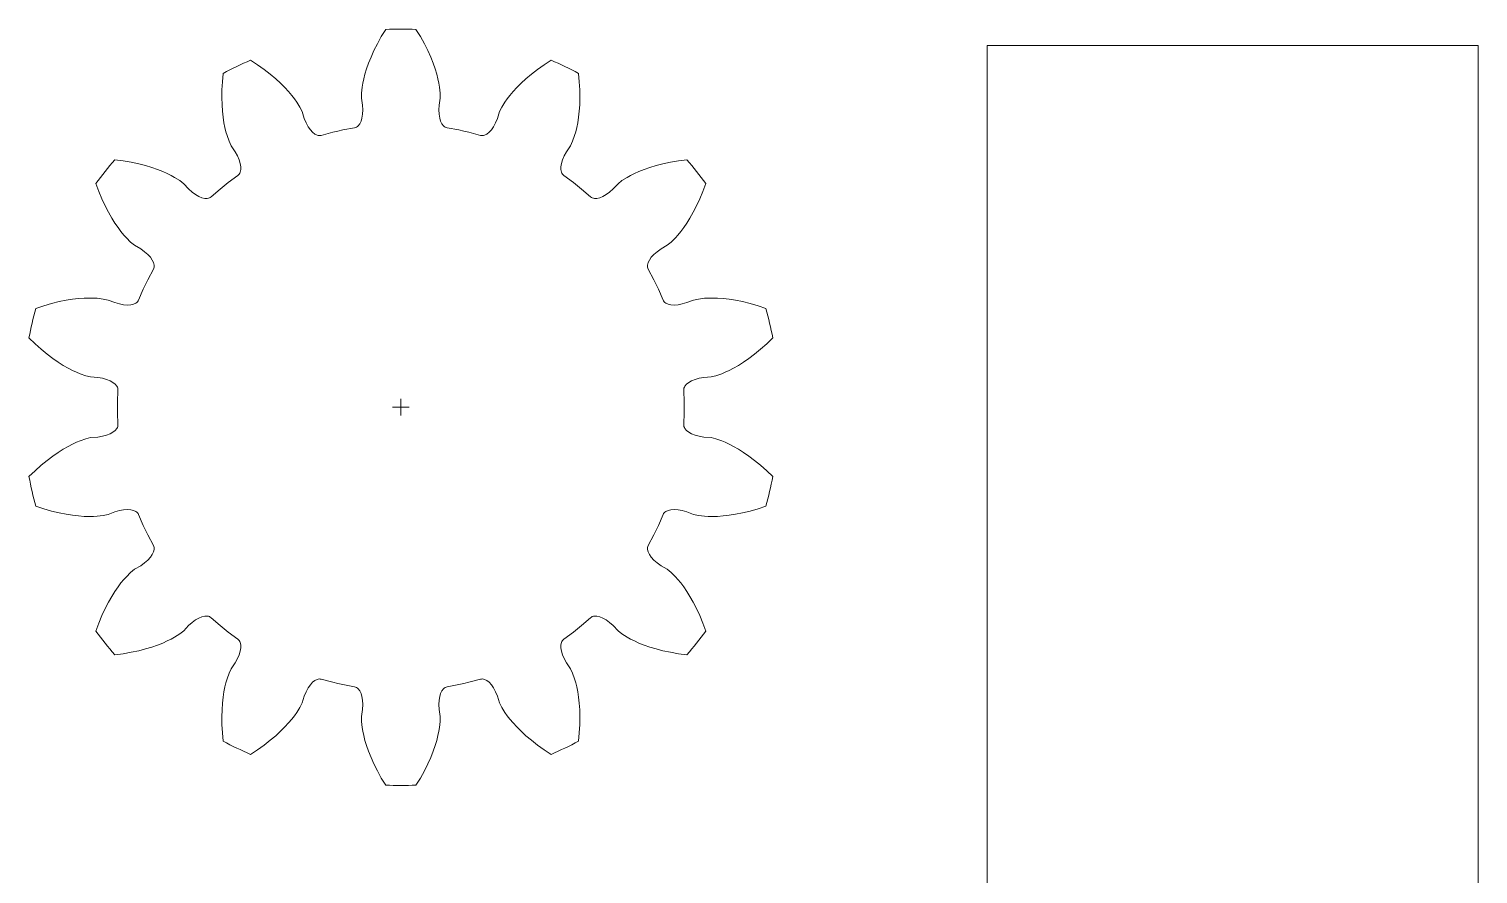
# Model space of a CAD drawing. Header units: millimetres. Extents: x 15 to 324, y -230 to -8.
# Drawn here: x 97.1 to 170.8, y -53.2 to -10.2 of the extents above; entities that cross this region are included whole.
import ezdxf

# ---------------------------------------------------------------- set-up
doc = ezdxf.new("R2010")
doc.units = ezdxf.units.MM
doc.header["$MEASUREMENT"] = 0
doc.layers.add('Layer 1', color=7, linetype='Continuous', lineweight=0)

# ---------------------------------------------------------------- blocks, each defined once
blk = doc.blocks.new('Block_1')
at = {"layer": 'Layer 1', "color": 12, "lineweight": 5, "true_color": 0xe30613}
for p, q in [((115.562, -29.454), (116.409, -29.454)), ((115.985, -29.031), (115.985, -29.877))]:
    blk.add_line(p, q, dxfattribs=at)
blk = doc.blocks.new('Block_0')
at = {"layer": 'Layer 1', "color": 12, "lineweight": 9, "true_color": 0xe30613}
blk.add_open_spline([(100.605, -40.448), (100.605, -40.448), (100.765, -40.062), (100.765, -40.062), (100.765, -40.062), (100.93, -39.707), (100.93, -39.707), (100.93, -39.707), (101.097, -39.384), (101.097, -39.384), (101.097, -39.384), (101.263, -39.093), (101.263, -39.093), (101.263, -39.093), (101.426, -38.833), (101.426, -38.833), (101.426, -38.833), (101.585, -38.602), (101.585, -38.602), (101.585, -38.602), (101.736, -38.401), (101.736, -38.401), (101.736, -38.401), (101.878, -38.228), (101.878, -38.228), (101.878, -38.228), (102.008, -38.081), (102.008, -38.081), (102.008, -38.081), (102.228, -37.863), (102.228, -37.863), (102.228, -37.863), (102.426, -37.701), (102.426, -37.701), (102.426, -37.701), (102.738, -37.52), (102.738, -37.52), (102.738, -37.52), (102.938, -37.378), (102.938, -37.378), (102.938, -37.378), (103.103, -37.234), (103.103, -37.234), (103.103, -37.234), (103.233, -37.091), (103.233, -37.091), (103.233, -37.091), (103.33, -36.953), (103.33, -36.953), (103.33, -36.953), (103.393, -36.821), (103.393, -36.821), (103.393, -36.821), (103.423, -36.698), (103.423, -36.698), (103.423, -36.698), (103.426, -36.641), (103.426, -36.641), (103.426, -36.641), (103.421, -36.587), (103.421, -36.587), (103.421, -36.587), (103.408, -36.536), (103.408, -36.536), (103.408, -36.536), (103.388, -36.489), (103.388, -36.489), (103.388, -36.489), (103.103, -35.952), (103.103, -35.952), (103.103, -35.952), (102.986, -35.714), (102.986, -35.714), (102.986, -35.714), (102.873, -35.475), (102.873, -35.475), (102.873, -35.475), (102.631, -34.916), (102.631, -34.916), (102.631, -34.916), (102.607, -34.871), (102.607, -34.871), (102.607, -34.871), (102.575, -34.83), (102.575, -34.83), (102.575, -34.83), (102.536, -34.793), (102.536, -34.793), (102.536, -34.793), (102.489, -34.759), (102.489, -34.759), (102.489, -34.759), (102.374, -34.706), (102.374, -34.706), (102.374, -34.706), (102.232, -34.673), (102.232, -34.673), (102.232, -34.673), (102.063, -34.662), (102.063, -34.662), (102.063, -34.662), (101.871, -34.675), (101.871, -34.675), (101.871, -34.675), (101.655, -34.714), (101.655, -34.714), (101.655, -34.714), (101.419, -34.782), (101.419, -34.782), (101.419, -34.782), (101.083, -34.913), (101.083, -34.913), (101.083, -34.913), (100.833, -34.967), (100.833, -34.967), (100.833, -34.967), (100.526, -35.002), (100.526, -35.002), (100.526, -35.002), (100.33, -35.013), (100.33, -35.013), (100.33, -35.013), (100.106, -35.016), (100.106, -35.016), (100.106, -35.016), (99.854, -35.009), (99.854, -35.009), (99.854, -35.009), (99.575, -34.989), (99.575, -34.989), (99.575, -34.989), (99.27, -34.955), (99.27, -34.955), (99.27, -34.955), (98.938, -34.903), (98.938, -34.903), (98.938, -34.903), (98.582, -34.832), (98.582, -34.832), (98.582, -34.832), (98.202, -34.74), (98.202, -34.74), (98.202, -34.74), (97.8, -34.624), (97.8, -34.624), (97.8, -34.624), (97.395, -34.489), (97.395, -34.489), (97.26, -33.992), (97.145, -33.49), (97.051, -32.984), (97.051, -32.984), (97.358, -32.686), (97.358, -32.686), (97.358, -32.686), (97.67, -32.407), (97.67, -32.407), (97.67, -32.407), (97.972, -32.159), (97.972, -32.159), (97.972, -32.159), (98.262, -31.941), (98.262, -31.941), (98.262, -31.941), (98.538, -31.75), (98.538, -31.75), (98.538, -31.75), (98.798, -31.587), (98.798, -31.587), (98.798, -31.587), (99.041, -31.448), (99.041, -31.448), (99.041, -31.448), (99.265, -31.332), (99.265, -31.332), (99.265, -31.332), (99.468, -31.238), (99.468, -31.238), (99.468, -31.238), (99.649, -31.162), (99.649, -31.162), (99.649, -31.162), (99.942, -31.061), (99.942, -31.061), (99.942, -31.061), (100.19, -31.001), (100.19, -31.001), (100.19, -31.001), (100.55, -30.973), (100.55, -30.973), (100.55, -30.973), (100.792, -30.932), (100.792, -30.932), (100.792, -30.932), (101.003, -30.874), (101.003, -30.874), (101.003, -30.874), (101.182, -30.802), (101.182, -30.802), (101.182, -30.802), (101.329, -30.719), (101.329, -30.719), (101.329, -30.719), (101.443, -30.628), (101.443, -30.628), (101.443, -30.628), (101.524, -30.53), (101.524, -30.53), (101.524, -30.53), (101.551, -30.479), (101.551, -30.479), (101.551, -30.479), (101.57, -30.429), (101.57, -30.429), (101.57, -30.429), (101.581, -30.378), (101.581, -30.378), (101.581, -30.378), (101.583, -30.327), (101.583, -30.327), (101.583, -30.327), (101.559, -29.718), (101.559, -29.718), (101.559, -29.718), (101.557, -29.454), (101.557, -29.454), (101.557, -29.454), (101.559, -29.189), (101.559, -29.189), (101.559, -29.189), (101.583, -28.581), (101.583, -28.581), (101.583, -28.581), (101.581, -28.53), (101.581, -28.53), (101.581, -28.53), (101.57, -28.479), (101.57, -28.479), (101.57, -28.479), (101.551, -28.428), (101.551, -28.428), (101.551, -28.428), (101.524, -28.378), (101.524, -28.378), (101.524, -28.378), (101.443, -28.28), (101.443, -28.28), (101.443, -28.28), (101.329, -28.188), (101.329, -28.188), (101.329, -28.188), (101.182, -28.105), (101.182, -28.105), (101.182, -28.105), (101.003, -28.034), (101.003, -28.034), (101.003, -28.034), (100.792, -27.976), (100.792, -27.976), (100.792, -27.976), (100.55, -27.934), (100.55, -27.934), (100.55, -27.934), (100.19, -27.906), (100.19, -27.906), (100.19, -27.906), (99.942, -27.847), (99.942, -27.847), (99.942, -27.847), (99.649, -27.745), (99.649, -27.745), (99.649, -27.745), (99.468, -27.67), (99.468, -27.67), (99.468, -27.67), (99.265, -27.575), (99.265, -27.575), (99.265, -27.575), (99.041, -27.46), (99.041, -27.46), (99.041, -27.46), (98.798, -27.321), (98.798, -27.321), (98.798, -27.321), (98.538, -27.157), (98.538, -27.157), (98.538, -27.157), (98.262, -26.967), (98.262, -26.967), (98.262, -26.967), (97.972, -26.749), (97.972, -26.749), (97.972, -26.749), (97.67, -26.5), (97.67, -26.5), (97.67, -26.5), (97.358, -26.222), (97.358, -26.222), (97.358, -26.222), (97.051, -25.924), (97.051, -25.924), (97.145, -25.418), (97.26, -24.916), (97.395, -24.419), (97.395, -24.419), (97.8, -24.283), (97.8, -24.283), (97.8, -24.283), (98.202, -24.168), (98.202, -24.168), (98.202, -24.168), (98.582, -24.075), (98.582, -24.075), (98.582, -24.075), (98.938, -24.005), (98.938, -24.005), (98.938, -24.005), (99.27, -23.953), (99.27, -23.953), (99.27, -23.953), (99.575, -23.919), (99.575, -23.919), (99.575, -23.919), (99.854, -23.899), (99.854, -23.899), (99.854, -23.899), (100.106, -23.891), (100.106, -23.891), (100.106, -23.891), (100.33, -23.894), (100.33, -23.894), (100.33, -23.894), (100.526, -23.905), (100.526, -23.905), (100.526, -23.905), (100.833, -23.941), (100.833, -23.941), (100.833, -23.941), (101.083, -23.995), (101.083, -23.995), (101.083, -23.995), (101.419, -24.125), (101.419, -24.125), (101.419, -24.125), (101.655, -24.193), (101.655, -24.193), (101.655, -24.193), (101.871, -24.233), (101.871, -24.233), (101.871, -24.233), (102.063, -24.246), (102.063, -24.246), (102.063, -24.246), (102.232, -24.235), (102.232, -24.235), (102.232, -24.235), (102.374, -24.202), (102.374, -24.202), (102.374, -24.202), (102.489, -24.148), (102.489, -24.148), (102.489, -24.148), (102.536, -24.115), (102.536, -24.115), (102.536, -24.115), (102.575, -24.078), (102.575, -24.078), (102.575, -24.078), (102.607, -24.036), (102.607, -24.036), (102.607, -24.036), (102.631, -23.991), (102.631, -23.991), (102.631, -23.991), (102.873, -23.433), (102.873, -23.433), (102.873, -23.433), (102.986, -23.193), (102.986, -23.193), (102.986, -23.193), (103.103, -22.956), (103.103, -22.956), (103.103, -22.956), (103.388, -22.418), (103.388, -22.418), (103.388, -22.418), (103.408, -22.372), (103.408, -22.372), (103.408, -22.372), (103.421, -22.321), (103.421, -22.321), (103.421, -22.321), (103.426, -22.267), (103.426, -22.267), (103.426, -22.267), (103.423, -22.21), (103.423, -22.21), (103.423, -22.21), (103.393, -22.087), (103.393, -22.087), (103.393, -22.087), (103.33, -21.955), (103.33, -21.955), (103.33, -21.955), (103.233, -21.816), (103.233, -21.816), (103.233, -21.816), (103.103, -21.674), (103.103, -21.674), (103.103, -21.674), (102.938, -21.53), (102.938, -21.53), (102.938, -21.53), (102.738, -21.388), (102.738, -21.388), (102.738, -21.388), (102.426, -21.206), (102.426, -21.206), (102.426, -21.206), (102.228, -21.045), (102.228, -21.045), (102.228, -21.045), (102.008, -20.827), (102.008, -20.827), (102.008, -20.827), (101.878, -20.68), (101.878, -20.68), (101.878, -20.68), (101.736, -20.507), (101.736, -20.507), (101.736, -20.507), (101.585, -20.305), (101.585, -20.305), (101.585, -20.305), (101.426, -20.075), (101.426, -20.075), (101.426, -20.075), (101.263, -19.815), (101.263, -19.815), (101.263, -19.815), (101.097, -19.523), (101.097, -19.523), (101.097, -19.523), (100.93, -19.201), (100.93, -19.201), (100.93, -19.201), (100.765, -18.846), (100.765, -18.846), (100.765, -18.846), (100.605, -18.46), (100.605, -18.46), (100.605, -18.46), (100.458, -18.058), (100.458, -18.058), (100.762, -17.643), (101.083, -17.24), (101.42, -16.851), (101.42, -16.851), (101.844, -16.905), (101.844, -16.905), (101.844, -16.905), (102.257, -16.975), (102.257, -16.975), (102.257, -16.975), (102.64, -17.057), (102.64, -17.057), (102.64, -17.057), (102.991, -17.148), (102.991, -17.148), (102.991, -17.148), (103.312, -17.245), (103.312, -17.245), (103.312, -17.245), (103.602, -17.346), (103.602, -17.346), (103.602, -17.346), (103.862, -17.45), (103.862, -17.45), (103.862, -17.45), (104.092, -17.552), (104.092, -17.552), (104.092, -17.552), (104.292, -17.652), (104.292, -17.652), (104.292, -17.652), (104.464, -17.747), (104.464, -17.747), (104.464, -17.747), (104.726, -17.912), (104.726, -17.912), (104.726, -17.912), (104.928, -18.069), (104.928, -18.069), (104.928, -18.069), (105.174, -18.333), (105.174, -18.333), (105.174, -18.333), (105.357, -18.496), (105.357, -18.496), (105.357, -18.496), (105.534, -18.625), (105.534, -18.625), (105.534, -18.625), (105.702, -18.721), (105.702, -18.721), (105.702, -18.721), (105.858, -18.784), (105.858, -18.784), (105.858, -18.784), (106.001, -18.816), (106.001, -18.816), (106.001, -18.816), (106.127, -18.818), (106.127, -18.818), (106.127, -18.818), (106.184, -18.808), (106.184, -18.808), (106.184, -18.808), (106.236, -18.791), (106.236, -18.791), (106.236, -18.791), (106.282, -18.768), (106.282, -18.768), (106.282, -18.768), (106.323, -18.738), (106.323, -18.738), (106.323, -18.738), (106.784, -18.34), (106.784, -18.34), (106.784, -18.34), (106.989, -18.173), (106.989, -18.173), (106.989, -18.173), (107.198, -18.01), (107.198, -18.01), (107.198, -18.01), (107.688, -17.649), (107.688, -17.649), (107.688, -17.649), (107.727, -17.616), (107.727, -17.616), (107.727, -17.616), (107.76, -17.576), (107.76, -17.576), (107.76, -17.576), (107.788, -17.529), (107.788, -17.529), (107.788, -17.529), (107.81, -17.476), (107.81, -17.476), (107.81, -17.476), (107.836, -17.352), (107.836, -17.352), (107.836, -17.352), (107.837, -17.206), (107.837, -17.206), (107.837, -17.206), (107.81, -17.04), (107.81, -17.04), (107.81, -17.04), (107.754, -16.855), (107.754, -16.855), (107.754, -16.855), (107.668, -16.654), (107.668, -16.654), (107.668, -16.654), (107.549, -16.439), (107.549, -16.439), (107.549, -16.439), (107.347, -16.14), (107.347, -16.14), (107.347, -16.14), (107.239, -15.908), (107.239, -15.908), (107.239, -15.908), (107.136, -15.617), (107.136, -15.617), (107.136, -15.617), (107.082, -15.428), (107.082, -15.428), (107.082, -15.428), (107.029, -15.21), (107.029, -15.21), (107.029, -15.21), (106.98, -14.963), (106.98, -14.963), (106.98, -14.963), (106.937, -14.686), (106.937, -14.686), (106.937, -14.686), (106.903, -14.381), (106.903, -14.381), (106.903, -14.381), (106.88, -14.047), (106.88, -14.047), (106.88, -14.047), (106.869, -13.684), (106.869, -13.684), (106.869, -13.684), (106.875, -13.293), (106.875, -13.293), (106.875, -13.293), (106.898, -12.875), (106.898, -12.875), (106.898, -12.875), (106.94, -12.449), (106.94, -12.449), (107.394, -12.208), (107.858, -11.984), (108.331, -11.779), (108.331, -11.779), (108.689, -12.012), (108.689, -12.012), (108.689, -12.012), (109.031, -12.255), (109.031, -12.255), (109.031, -12.255), (109.34, -12.494), (109.34, -12.494), (109.34, -12.494), (109.617, -12.728), (109.617, -12.728), (109.617, -12.728), (109.864, -12.955), (109.864, -12.955), (109.864, -12.955), (110.081, -13.172), (110.081, -13.172), (110.081, -13.172), (110.271, -13.378), (110.271, -13.378), (110.271, -13.378), (110.434, -13.571), (110.434, -13.571), (110.434, -13.571), (110.571, -13.747), (110.571, -13.747), (110.571, -13.747), (110.685, -13.907), (110.685, -13.907), (110.685, -13.907), (110.848, -14.17), (110.848, -14.17), (110.848, -14.17), (110.962, -14.399), (110.962, -14.399), (110.962, -14.399), (111.07, -14.743), (111.07, -14.743), (111.07, -14.743), (111.164, -14.97), (111.164, -14.97), (111.164, -14.97), (111.267, -15.163), (111.267, -15.163), (111.267, -15.163), (111.377, -15.322), (111.377, -15.322), (111.377, -15.322), (111.49, -15.447), (111.49, -15.447), (111.49, -15.447), (111.605, -15.537), (111.605, -15.537), (111.605, -15.537), (111.718, -15.594), (111.718, -15.594), (111.718, -15.594), (111.774, -15.61), (111.774, -15.61), (111.774, -15.61), (111.827, -15.617), (111.827, -15.617), (111.827, -15.617), (111.88, -15.616), (111.88, -15.616), (111.88, -15.616), (111.93, -15.607), (111.93, -15.607), (111.93, -15.607), (112.517, -15.448), (112.517, -15.448), (112.517, -15.448), (112.775, -15.387), (112.775, -15.387), (112.775, -15.387), (113.033, -15.33), (113.033, -15.33), (113.033, -15.33), (113.632, -15.218), (113.632, -15.218), (113.632, -15.218), (113.681, -15.205), (113.681, -15.205), (113.681, -15.205), (113.728, -15.183), (113.728, -15.183), (113.728, -15.183), (113.773, -15.153), (113.773, -15.153), (113.773, -15.153), (113.816, -15.115), (113.816, -15.115), (113.816, -15.115), (113.894, -15.015), (113.894, -15.015), (113.894, -15.015), (113.958, -14.884), (113.958, -14.884), (113.958, -14.884), (114.006, -14.722), (114.006, -14.722), (114.006, -14.722), (114.036, -14.531), (114.036, -14.531), (114.036, -14.531), (114.045, -14.312), (114.045, -14.312), (114.045, -14.312), (114.032, -14.067), (114.032, -14.067), (114.032, -14.067), (113.979, -13.71), (113.979, -13.71), (113.979, -13.71), (113.982, -13.455), (113.982, -13.455), (113.982, -13.455), (114.016, -13.147), (114.016, -13.147), (114.016, -13.147), (114.049, -12.954), (114.049, -12.954), (114.049, -12.954), (114.096, -12.735), (114.096, -12.735), (114.096, -12.735), (114.159, -12.491), (114.159, -12.491), (114.159, -12.491), (114.241, -12.223), (114.241, -12.223), (114.241, -12.223), (114.342, -11.933), (114.342, -11.933), (114.342, -11.933), (114.466, -11.622), (114.466, -11.622), (114.466, -11.622), (114.615, -11.29), (114.615, -11.29), (114.615, -11.29), (114.789, -10.94), (114.789, -10.94), (114.789, -10.94), (114.991, -10.574), (114.991, -10.574), (114.991, -10.574), (115.214, -10.209), (115.214, -10.209), (115.728, -10.188), (116.243, -10.188), (116.757, -10.209), (116.757, -10.209), (116.98, -10.574), (116.98, -10.574), (116.98, -10.574), (117.182, -10.94), (117.182, -10.94), (117.182, -10.94), (117.356, -11.29), (117.356, -11.29), (117.356, -11.29), (117.505, -11.622), (117.505, -11.622), (117.505, -11.622), (117.629, -11.933), (117.629, -11.933), (117.629, -11.933), (117.73, -12.223), (117.73, -12.223), (117.73, -12.223), (117.812, -12.491), (117.812, -12.491), (117.812, -12.491), (117.875, -12.735), (117.875, -12.735), (117.875, -12.735), (117.922, -12.954), (117.922, -12.954), (117.922, -12.954), (117.955, -13.147), (117.955, -13.147), (117.955, -13.147), (117.989, -13.455), (117.989, -13.455), (117.989, -13.455), (117.992, -13.71), (117.992, -13.71), (117.992, -13.71), (117.939, -14.067), (117.939, -14.067), (117.939, -14.067), (117.926, -14.312), (117.926, -14.312), (117.926, -14.312), (117.935, -14.531), (117.935, -14.531), (117.935, -14.531), (117.965, -14.722), (117.965, -14.722), (117.965, -14.722), (118.013, -14.884), (118.013, -14.884), (118.013, -14.884), (118.077, -15.015), (118.077, -15.015), (118.077, -15.015), (118.155, -15.115), (118.155, -15.115), (118.155, -15.115), (118.197, -15.153), (118.197, -15.153), (118.197, -15.153), (118.243, -15.183), (118.243, -15.183), (118.243, -15.183), (118.29, -15.205), (118.29, -15.205), (118.29, -15.205), (118.339, -15.218), (118.339, -15.218), (118.339, -15.218), (118.938, -15.33), (118.938, -15.33), (118.938, -15.33), (119.196, -15.387), (119.196, -15.387), (119.196, -15.387), (119.454, -15.448), (119.454, -15.448), (119.454, -15.448), (120.041, -15.607), (120.041, -15.607), (120.041, -15.607), (120.091, -15.616), (120.091, -15.616), (120.091, -15.616), (120.144, -15.617), (120.144, -15.617), (120.144, -15.617), (120.197, -15.61), (120.197, -15.61), (120.197, -15.61), (120.253, -15.594), (120.253, -15.594), (120.253, -15.594), (120.366, -15.537), (120.366, -15.537), (120.366, -15.537), (120.48, -15.447), (120.48, -15.447), (120.48, -15.447), (120.594, -15.322), (120.594, -15.322), (120.594, -15.322), (120.704, -15.163), (120.704, -15.163), (120.704, -15.163), (120.807, -14.97), (120.807, -14.97), (120.807, -14.97), (120.901, -14.743), (120.901, -14.743), (120.901, -14.743), (121.009, -14.399), (121.009, -14.399), (121.009, -14.399), (121.123, -14.17), (121.123, -14.17), (121.123, -14.17), (121.286, -13.907), (121.286, -13.907), (121.286, -13.907), (121.4, -13.747), (121.4, -13.747), (121.4, -13.747), (121.537, -13.571), (121.537, -13.571), (121.537, -13.571), (121.7, -13.378), (121.7, -13.378), (121.7, -13.378), (121.89, -13.172), (121.89, -13.172), (121.89, -13.172), (122.107, -12.955), (122.107, -12.955), (122.107, -12.955), (122.354, -12.728), (122.354, -12.728), (122.354, -12.728), (122.631, -12.494), (122.631, -12.494), (122.631, -12.494), (122.94, -12.255), (122.94, -12.255), (122.94, -12.255), (123.282, -12.012), (123.282, -12.012), (123.282, -12.012), (123.64, -11.779), (123.64, -11.779), (124.113, -11.984), (124.577, -12.208), (125.031, -12.449), (125.031, -12.449), (125.073, -12.875), (125.073, -12.875), (125.073, -12.875), (125.096, -13.293), (125.096, -13.293), (125.096, -13.293), (125.102, -13.684), (125.102, -13.684), (125.102, -13.684), (125.091, -14.047), (125.091, -14.047), (125.091, -14.047), (125.068, -14.381), (125.068, -14.381), (125.068, -14.381), (125.034, -14.686), (125.034, -14.686), (125.034, -14.686), (124.991, -14.963), (124.991, -14.963), (124.991, -14.963), (124.942, -15.21), (124.942, -15.21), (124.942, -15.21), (124.889, -15.428), (124.889, -15.428), (124.889, -15.428), (124.835, -15.617), (124.835, -15.617), (124.835, -15.617), (124.732, -15.908), (124.732, -15.908), (124.732, -15.908), (124.624, -16.14), (124.624, -16.14), (124.624, -16.14), (124.422, -16.439), (124.422, -16.439), (124.422, -16.439), (124.303, -16.654), (124.303, -16.654), (124.303, -16.654), (124.217, -16.855), (124.217, -16.855), (124.217, -16.855), (124.161, -17.04), (124.161, -17.04), (124.161, -17.04), (124.134, -17.206), (124.134, -17.206), (124.134, -17.206), (124.135, -17.352), (124.135, -17.352), (124.135, -17.352), (124.161, -17.476), (124.161, -17.476), (124.161, -17.476), (124.183, -17.529), (124.183, -17.529), (124.183, -17.529), (124.211, -17.576), (124.211, -17.576), (124.211, -17.576), (124.244, -17.616), (124.244, -17.616), (124.244, -17.616), (124.283, -17.649), (124.283, -17.649), (124.283, -17.649), (124.773, -18.01), (124.773, -18.01), (124.773, -18.01), (124.982, -18.173), (124.982, -18.173), (124.982, -18.173), (125.187, -18.34), (125.187, -18.34), (125.187, -18.34), (125.648, -18.738), (125.648, -18.738), (125.648, -18.738), (125.689, -18.768), (125.689, -18.768), (125.689, -18.768), (125.735, -18.791), (125.735, -18.791), (125.735, -18.791), (125.787, -18.808), (125.787, -18.808), (125.787, -18.808), (125.844, -18.818), (125.844, -18.818), (125.844, -18.818), (125.97, -18.816), (125.97, -18.816), (125.97, -18.816), (126.113, -18.784), (126.113, -18.784), (126.113, -18.784), (126.269, -18.721), (126.269, -18.721), (126.269, -18.721), (126.437, -18.625), (126.437, -18.625), (126.437, -18.625), (126.614, -18.496), (126.614, -18.496), (126.614, -18.496), (126.797, -18.333), (126.797, -18.333), (126.797, -18.333), (127.043, -18.069), (127.043, -18.069), (127.043, -18.069), (127.245, -17.912), (127.245, -17.912), (127.245, -17.912), (127.507, -17.747), (127.507, -17.747), (127.507, -17.747), (127.679, -17.652), (127.679, -17.652), (127.679, -17.652), (127.879, -17.552), (127.879, -17.552), (127.879, -17.552), (128.109, -17.45), (128.109, -17.45), (128.109, -17.45), (128.369, -17.346), (128.369, -17.346), (128.369, -17.346), (128.659, -17.245), (128.659, -17.245), (128.659, -17.245), (128.98, -17.148), (128.98, -17.148), (128.98, -17.148), (129.331, -17.057), (129.331, -17.057), (129.331, -17.057), (129.714, -16.975), (129.714, -16.975), (129.714, -16.975), (130.127, -16.905), (130.127, -16.905), (130.127, -16.905), (130.551, -16.851), (130.551, -16.851), (130.888, -17.24), (131.209, -17.643), (131.513, -18.058), (131.513, -18.058), (131.366, -18.46), (131.366, -18.46), (131.366, -18.46), (131.206, -18.846), (131.206, -18.846), (131.206, -18.846), (131.041, -19.201), (131.041, -19.201), (131.041, -19.201), (130.874, -19.523), (130.874, -19.523), (130.874, -19.523), (130.708, -19.815), (130.708, -19.815), (130.708, -19.815), (130.545, -20.075), (130.545, -20.075), (130.545, -20.075), (130.386, -20.305), (130.386, -20.305), (130.386, -20.305), (130.235, -20.507), (130.235, -20.507), (130.235, -20.507), (130.093, -20.68), (130.093, -20.68), (130.093, -20.68), (129.963, -20.827), (129.963, -20.827), (129.963, -20.827), (129.743, -21.045), (129.743, -21.045), (129.743, -21.045), (129.545, -21.206), (129.545, -21.206), (129.545, -21.206), (129.233, -21.388), (129.233, -21.388), (129.233, -21.388), (129.033, -21.53), (129.033, -21.53), (129.033, -21.53), (128.868, -21.674), (128.868, -21.674), (128.868, -21.674), (128.737, -21.816), (128.737, -21.816), (128.737, -21.816), (128.641, -21.955), (128.641, -21.955), (128.641, -21.955), (128.578, -22.087), (128.578, -22.087), (128.578, -22.087), (128.548, -22.21), (128.548, -22.21), (128.548, -22.21), (128.545, -22.267), (128.545, -22.267), (128.545, -22.267), (128.55, -22.321), (128.55, -22.321), (128.55, -22.321), (128.563, -22.372), (128.563, -22.372), (128.563, -22.372), (128.583, -22.418), (128.583, -22.418), (128.583, -22.418), (128.868, -22.956), (128.868, -22.956), (128.868, -22.956), (128.985, -23.193), (128.985, -23.193), (128.985, -23.193), (129.098, -23.433), (129.098, -23.433), (129.098, -23.433), (129.34, -23.991), (129.34, -23.991), (129.34, -23.991), (129.364, -24.036), (129.364, -24.036), (129.364, -24.036), (129.396, -24.078), (129.396, -24.078), (129.396, -24.078), (129.435, -24.115), (129.435, -24.115), (129.435, -24.115), (129.482, -24.148), (129.482, -24.148), (129.482, -24.148), (129.597, -24.202), (129.597, -24.202), (129.597, -24.202), (129.739, -24.235), (129.739, -24.235), (129.739, -24.235), (129.908, -24.246), (129.908, -24.246), (129.908, -24.246), (130.1, -24.233), (130.1, -24.233), (130.1, -24.233), (130.316, -24.193), (130.316, -24.193), (130.316, -24.193), (130.552, -24.125), (130.552, -24.125), (130.552, -24.125), (130.888, -23.995), (130.888, -23.995), (130.888, -23.995), (131.138, -23.941), (131.138, -23.941), (131.138, -23.941), (131.445, -23.905), (131.445, -23.905), (131.445, -23.905), (131.641, -23.894), (131.641, -23.894), (131.641, -23.894), (131.865, -23.891), (131.865, -23.891), (131.865, -23.891), (132.117, -23.899), (132.117, -23.899), (132.117, -23.899), (132.396, -23.919), (132.396, -23.919), (132.396, -23.919), (132.701, -23.953), (132.701, -23.953), (132.701, -23.953), (133.033, -24.005), (133.033, -24.005), (133.033, -24.005), (133.388, -24.075), (133.388, -24.075), (133.388, -24.075), (133.769, -24.168), (133.769, -24.168), (133.769, -24.168), (134.171, -24.283), (134.171, -24.283), (134.171, -24.283), (134.576, -24.419), (134.576, -24.419), (134.711, -24.916), (134.826, -25.418), (134.92, -25.924), (134.92, -25.924), (134.613, -26.222), (134.613, -26.222), (134.613, -26.222), (134.301, -26.5), (134.301, -26.5), (134.301, -26.5), (133.999, -26.749), (133.999, -26.749), (133.999, -26.749), (133.709, -26.967), (133.709, -26.967), (133.709, -26.967), (133.433, -27.157), (133.433, -27.157), (133.433, -27.157), (133.172, -27.321), (133.172, -27.321), (133.172, -27.321), (132.93, -27.46), (132.93, -27.46), (132.93, -27.46), (132.706, -27.575), (132.706, -27.575), (132.706, -27.575), (132.503, -27.67), (132.503, -27.67), (132.503, -27.67), (132.322, -27.745), (132.322, -27.745), (132.322, -27.745), (132.029, -27.847), (132.029, -27.847), (132.029, -27.847), (131.781, -27.906), (131.781, -27.906), (131.781, -27.906), (131.421, -27.934), (131.421, -27.934), (131.421, -27.934), (131.179, -27.976), (131.179, -27.976), (131.179, -27.976), (130.968, -28.034), (130.968, -28.034), (130.968, -28.034), (130.789, -28.105), (130.789, -28.105), (130.789, -28.105), (130.642, -28.188), (130.642, -28.188), (130.642, -28.188), (130.528, -28.28), (130.528, -28.28), (130.528, -28.28), (130.447, -28.378), (130.447, -28.378), (130.447, -28.378), (130.42, -28.428), (130.42, -28.428), (130.42, -28.428), (130.401, -28.479), (130.401, -28.479), (130.401, -28.479), (130.39, -28.53), (130.39, -28.53), (130.39, -28.53), (130.388, -28.581), (130.388, -28.581), (130.388, -28.581), (130.412, -29.189), (130.412, -29.189), (130.412, -29.189), (130.414, -29.454), (130.414, -29.454), (130.414, -29.454), (130.412, -29.718), (130.412, -29.718), (130.412, -29.718), (130.388, -30.327), (130.388, -30.327), (130.388, -30.327), (130.39, -30.378), (130.39, -30.378), (130.39, -30.378), (130.401, -30.429), (130.401, -30.429), (130.401, -30.429), (130.42, -30.479), (130.42, -30.479), (130.42, -30.479), (130.447, -30.53), (130.447, -30.53), (130.447, -30.53), (130.528, -30.628), (130.528, -30.628), (130.528, -30.628), (130.642, -30.719), (130.642, -30.719), (130.642, -30.719), (130.789, -30.802), (130.789, -30.802), (130.789, -30.802), (130.968, -30.874), (130.968, -30.874), (130.968, -30.874), (131.179, -30.932), (131.179, -30.932), (131.179, -30.932), (131.421, -30.973), (131.421, -30.973), (131.421, -30.973), (131.781, -31.001), (131.781, -31.001), (131.781, -31.001), (132.029, -31.061), (132.029, -31.061), (132.029, -31.061), (132.322, -31.162), (132.322, -31.162), (132.322, -31.162), (132.503, -31.238), (132.503, -31.238), (132.503, -31.238), (132.706, -31.332), (132.706, -31.332), (132.706, -31.332), (132.93, -31.448), (132.93, -31.448), (132.93, -31.448), (133.172, -31.587), (133.172, -31.587), (133.172, -31.587), (133.433, -31.75), (133.433, -31.75), (133.433, -31.75), (133.709, -31.941), (133.709, -31.941), (133.709, -31.941), (133.999, -32.159), (133.999, -32.159), (133.999, -32.159), (134.301, -32.407), (134.301, -32.407), (134.301, -32.407), (134.613, -32.686), (134.613, -32.686), (134.613, -32.686), (134.92, -32.984), (134.92, -32.984), (134.826, -33.49), (134.711, -33.992), (134.576, -34.489), (134.576, -34.489), (134.171, -34.624), (134.171, -34.624), (134.171, -34.624), (133.769, -34.74), (133.769, -34.74), (133.769, -34.74), (133.388, -34.832), (133.388, -34.832), (133.388, -34.832), (133.033, -34.903), (133.033, -34.903), (133.033, -34.903), (132.701, -34.955), (132.701, -34.955), (132.701, -34.955), (132.396, -34.989), (132.396, -34.989), (132.396, -34.989), (132.117, -35.009), (132.117, -35.009), (132.117, -35.009), (131.865, -35.016), (131.865, -35.016), (131.865, -35.016), (131.641, -35.013), (131.641, -35.013), (131.641, -35.013), (131.445, -35.002), (131.445, -35.002), (131.445, -35.002), (131.138, -34.967), (131.138, -34.967), (131.138, -34.967), (130.888, -34.913), (130.888, -34.913), (130.888, -34.913), (130.552, -34.782), (130.552, -34.782), (130.552, -34.782), (130.316, -34.714), (130.316, -34.714), (130.316, -34.714), (130.1, -34.675), (130.1, -34.675), (130.1, -34.675), (129.908, -34.662), (129.908, -34.662), (129.908, -34.662), (129.739, -34.673), (129.739, -34.673), (129.739, -34.673), (129.597, -34.706), (129.597, -34.706), (129.597, -34.706), (129.482, -34.759), (129.482, -34.759), (129.482, -34.759), (129.435, -34.793), (129.435, -34.793), (129.435, -34.793), (129.396, -34.83), (129.396, -34.83), (129.396, -34.83), (129.364, -34.871), (129.364, -34.871), (129.364, -34.871), (129.34, -34.916), (129.34, -34.916), (129.34, -34.916), (129.098, -35.475), (129.098, -35.475), (129.098, -35.475), (128.985, -35.714), (128.985, -35.714), (128.985, -35.714), (128.868, -35.952), (128.868, -35.952), (128.868, -35.952), (128.583, -36.489), (128.583, -36.489), (128.583, -36.489), (128.563, -36.536), (128.563, -36.536), (128.563, -36.536), (128.55, -36.587), (128.55, -36.587), (128.55, -36.587), (128.545, -36.641), (128.545, -36.641), (128.545, -36.641), (128.548, -36.698), (128.548, -36.698), (128.548, -36.698), (128.578, -36.821), (128.578, -36.821), (128.578, -36.821), (128.641, -36.953), (128.641, -36.953), (128.641, -36.953), (128.737, -37.091), (128.737, -37.091), (128.737, -37.091), (128.868, -37.234), (128.868, -37.234), (128.868, -37.234), (129.033, -37.378), (129.033, -37.378), (129.033, -37.378), (129.233, -37.52), (129.233, -37.52), (129.233, -37.52), (129.545, -37.701), (129.545, -37.701), (129.545, -37.701), (129.743, -37.863), (129.743, -37.863), (129.743, -37.863), (129.963, -38.081), (129.963, -38.081), (129.963, -38.081), (130.093, -38.228), (130.093, -38.228), (130.093, -38.228), (130.235, -38.401), (130.235, -38.401), (130.235, -38.401), (130.386, -38.602), (130.386, -38.602), (130.386, -38.602), (130.545, -38.833), (130.545, -38.833), (130.545, -38.833), (130.708, -39.093), (130.708, -39.093), (130.708, -39.093), (130.874, -39.384), (130.874, -39.384), (130.874, -39.384), (131.041, -39.707), (131.041, -39.707), (131.041, -39.707), (131.206, -40.062), (131.206, -40.062), (131.206, -40.062), (131.366, -40.448), (131.366, -40.448), (131.366, -40.448), (131.513, -40.849), (131.513, -40.849), (131.209, -41.265), (130.888, -41.667), (130.551, -42.057), (130.551, -42.057), (130.127, -42.002), (130.127, -42.002), (130.127, -42.002), (129.714, -41.932), (129.714, -41.932), (129.714, -41.932), (129.331, -41.85), (129.331, -41.85), (129.331, -41.85), (128.98, -41.76), (128.98, -41.76), (128.98, -41.76), (128.659, -41.662), (128.659, -41.662), (128.659, -41.662), (128.369, -41.561), (128.369, -41.561), (128.369, -41.561), (128.109, -41.458), (128.109, -41.458), (128.109, -41.458), (127.879, -41.355), (127.879, -41.355), (127.879, -41.355), (127.679, -41.255), (127.679, -41.255), (127.679, -41.255), (127.507, -41.161), (127.507, -41.161), (127.507, -41.161), (127.245, -40.995), (127.245, -40.995), (127.245, -40.995), (127.043, -40.838), (127.043, -40.838), (127.043, -40.838), (126.797, -40.574), (126.797, -40.574), (126.797, -40.574), (126.614, -40.411), (126.614, -40.411), (126.614, -40.411), (126.437, -40.282), (126.437, -40.282), (126.437, -40.282), (126.269, -40.187), (126.269, -40.187), (126.269, -40.187), (126.113, -40.123), (126.113, -40.123), (126.113, -40.123), (125.97, -40.092), (125.97, -40.092), (125.97, -40.092), (125.844, -40.09), (125.844, -40.09), (125.844, -40.09), (125.787, -40.099), (125.787, -40.099), (125.787, -40.099), (125.735, -40.116), (125.735, -40.116), (125.735, -40.116), (125.689, -40.14), (125.689, -40.14), (125.689, -40.14), (125.648, -40.17), (125.648, -40.17), (125.648, -40.17), (125.187, -40.568), (125.187, -40.568), (125.187, -40.568), (124.982, -40.735), (124.982, -40.735), (124.982, -40.735), (124.773, -40.898), (124.773, -40.898), (124.773, -40.898), (124.283, -41.258), (124.283, -41.258), (124.283, -41.258), (124.244, -41.292), (124.244, -41.292), (124.244, -41.292), (124.211, -41.332), (124.211, -41.332), (124.211, -41.332), (124.183, -41.378), (124.183, -41.378), (124.183, -41.378), (124.161, -41.431), (124.161, -41.431), (124.161, -41.431), (124.135, -41.555), (124.135, -41.555), (124.135, -41.555), (124.134, -41.701), (124.134, -41.701), (124.134, -41.701), (124.161, -41.868), (124.161, -41.868), (124.161, -41.868), (124.217, -42.053), (124.217, -42.053), (124.217, -42.053), (124.303, -42.254), (124.303, -42.254), (124.303, -42.254), (124.422, -42.469), (124.422, -42.469), (124.422, -42.469), (124.624, -42.768), (124.624, -42.768), (124.624, -42.768), (124.732, -42.999), (124.732, -42.999), (124.732, -42.999), (124.835, -43.291), (124.835, -43.291), (124.835, -43.291), (124.889, -43.48), (124.889, -43.48), (124.889, -43.48), (124.942, -43.697), (124.942, -43.697), (124.942, -43.697), (124.991, -43.945), (124.991, -43.945), (124.991, -43.945), (125.034, -44.221), (125.034, -44.221), (125.034, -44.221), (125.068, -44.526), (125.068, -44.526), (125.068, -44.526), (125.091, -44.861), (125.091, -44.861), (125.091, -44.861), (125.102, -45.224), (125.102, -45.224), (125.102, -45.224), (125.096, -45.615), (125.096, -45.615), (125.096, -45.615), (125.073, -46.033), (125.073, -46.033), (125.073, -46.033), (125.031, -46.458), (125.031, -46.458), (124.577, -46.7), (124.113, -46.923), (123.64, -47.128), (123.64, -47.128), (123.282, -46.895), (123.282, -46.895), (123.282, -46.895), (122.94, -46.653), (122.94, -46.653), (122.94, -46.653), (122.631, -46.413), (122.631, -46.413), (122.631, -46.413), (122.354, -46.179), (122.354, -46.179), (122.354, -46.179), (122.107, -45.952), (122.107, -45.952), (122.107, -45.952), (121.89, -45.735), (121.89, -45.735), (121.89, -45.735), (121.7, -45.529), (121.7, -45.529), (121.7, -45.529), (121.537, -45.337), (121.537, -45.337), (121.537, -45.337), (121.4, -45.16), (121.4, -45.16), (121.4, -45.16), (121.286, -45), (121.286, -45), (121.286, -45), (121.123, -44.738), (121.123, -44.738), (121.123, -44.738), (121.009, -44.509), (121.009, -44.509), (121.009, -44.509), (120.901, -44.164), (120.901, -44.164), (120.901, -44.164), (120.807, -43.938), (120.807, -43.938), (120.807, -43.938), (120.704, -43.745), (120.704, -43.745), (120.704, -43.745), (120.594, -43.586), (120.594, -43.586), (120.594, -43.586), (120.48, -43.461), (120.48, -43.461), (120.48, -43.461), (120.366, -43.37), (120.366, -43.37), (120.366, -43.37), (120.253, -43.314), (120.253, -43.314), (120.253, -43.314), (120.197, -43.298), (120.197, -43.298), (120.197, -43.298), (120.144, -43.291), (120.144, -43.291), (120.144, -43.291), (120.091, -43.292), (120.091, -43.292), (120.091, -43.292), (120.041, -43.301), (120.041, -43.301), (120.041, -43.301), (119.454, -43.46), (119.454, -43.46), (119.454, -43.46), (119.196, -43.521), (119.196, -43.521), (119.196, -43.521), (118.938, -43.577), (118.938, -43.577), (118.938, -43.577), (118.339, -43.689), (118.339, -43.689), (118.339, -43.689), (118.29, -43.703), (118.29, -43.703), (118.29, -43.703), (118.243, -43.724), (118.243, -43.724), (118.243, -43.724), (118.197, -43.754), (118.197, -43.754), (118.197, -43.754), (118.155, -43.792), (118.155, -43.792), (118.155, -43.792), (118.077, -43.893), (118.077, -43.893), (118.077, -43.893), (118.013, -44.024), (118.013, -44.024), (118.013, -44.024), (117.965, -44.186), (117.965, -44.186), (117.965, -44.186), (117.935, -44.377), (117.935, -44.377), (117.935, -44.377), (117.926, -44.595), (117.926, -44.595), (117.926, -44.595), (117.939, -44.84), (117.939, -44.84), (117.939, -44.84), (117.992, -45.197), (117.992, -45.197), (117.992, -45.197), (117.989, -45.453), (117.989, -45.453), (117.989, -45.453), (117.955, -45.76), (117.955, -45.76), (117.955, -45.76), (117.922, -45.954), (117.922, -45.954), (117.922, -45.954), (117.875, -46.173), (117.875, -46.173), (117.875, -46.173), (117.812, -46.417), (117.812, -46.417), (117.812, -46.417), (117.73, -46.685), (117.73, -46.685), (117.73, -46.685), (117.629, -46.974), (117.629, -46.974), (117.629, -46.974), (117.505, -47.286), (117.505, -47.286), (117.505, -47.286), (117.356, -47.617), (117.356, -47.617), (117.356, -47.617), (117.182, -47.967), (117.182, -47.967), (117.182, -47.967), (116.98, -48.334), (116.98, -48.334), (116.98, -48.334), (116.757, -48.699), (116.757, -48.699), (116.243, -48.72), (115.728, -48.72), (115.214, -48.699), (115.214, -48.699), (114.991, -48.334), (114.991, -48.334), (114.991, -48.334), (114.789, -47.967), (114.789, -47.967), (114.789, -47.967), (114.615, -47.617), (114.615, -47.617), (114.615, -47.617), (114.466, -47.286), (114.466, -47.286), (114.466, -47.286), (114.342, -46.974), (114.342, -46.974), (114.342, -46.974), (114.241, -46.685), (114.241, -46.685), (114.241, -46.685), (114.159, -46.417), (114.159, -46.417), (114.159, -46.417), (114.096, -46.173), (114.096, -46.173), (114.096, -46.173), (114.049, -45.954), (114.049, -45.954), (114.049, -45.954), (114.016, -45.76), (114.016, -45.76), (114.016, -45.76), (113.982, -45.453), (113.982, -45.453), (113.982, -45.453), (113.979, -45.197), (113.979, -45.197), (113.979, -45.197), (114.032, -44.84), (114.032, -44.84), (114.032, -44.84), (114.045, -44.595), (114.045, -44.595), (114.045, -44.595), (114.036, -44.377), (114.036, -44.377), (114.036, -44.377), (114.006, -44.186), (114.006, -44.186), (114.006, -44.186), (113.958, -44.024), (113.958, -44.024), (113.958, -44.024), (113.894, -43.893), (113.894, -43.893), (113.894, -43.893), (113.816, -43.792), (113.816, -43.792), (113.816, -43.792), (113.773, -43.754), (113.773, -43.754), (113.773, -43.754), (113.728, -43.724), (113.728, -43.724), (113.728, -43.724), (113.681, -43.703), (113.681, -43.703), (113.681, -43.703), (113.632, -43.689), (113.632, -43.689), (113.632, -43.689), (113.033, -43.577), (113.033, -43.577), (113.033, -43.577), (112.775, -43.521), (112.775, -43.521), (112.775, -43.521), (112.517, -43.46), (112.517, -43.46), (112.517, -43.46), (111.93, -43.301), (111.93, -43.301), (111.93, -43.301), (111.88, -43.292), (111.88, -43.292), (111.88, -43.292), (111.827, -43.291), (111.827, -43.291), (111.827, -43.291), (111.774, -43.298), (111.774, -43.298), (111.774, -43.298), (111.718, -43.314), (111.718, -43.314), (111.718, -43.314), (111.605, -43.37), (111.605, -43.37), (111.605, -43.37), (111.49, -43.461), (111.49, -43.461), (111.49, -43.461), (111.377, -43.586), (111.377, -43.586), (111.377, -43.586), (111.267, -43.745), (111.267, -43.745), (111.267, -43.745), (111.164, -43.938), (111.164, -43.938), (111.164, -43.938), (111.07, -44.164), (111.07, -44.164), (111.07, -44.164), (110.962, -44.509), (110.962, -44.509), (110.962, -44.509), (110.848, -44.738), (110.848, -44.738), (110.848, -44.738), (110.685, -45), (110.685, -45), (110.685, -45), (110.571, -45.16), (110.571, -45.16), (110.571, -45.16), (110.434, -45.337), (110.434, -45.337), (110.434, -45.337), (110.271, -45.529), (110.271, -45.529), (110.271, -45.529), (110.081, -45.735), (110.081, -45.735), (110.081, -45.735), (109.864, -45.952), (109.864, -45.952), (109.864, -45.952), (109.617, -46.179), (109.617, -46.179), (109.617, -46.179), (109.34, -46.413), (109.34, -46.413), (109.34, -46.413), (109.031, -46.653), (109.031, -46.653), (109.031, -46.653), (108.689, -46.895), (108.689, -46.895), (108.689, -46.895), (108.331, -47.128), (108.331, -47.128), (107.858, -46.923), (107.394, -46.7), (106.94, -46.458), (106.94, -46.458), (106.898, -46.033), (106.898, -46.033), (106.898, -46.033), (106.875, -45.615), (106.875, -45.615), (106.875, -45.615), (106.869, -45.224), (106.869, -45.224), (106.869, -45.224), (106.88, -44.861), (106.88, -44.861), (106.88, -44.861), (106.903, -44.526), (106.903, -44.526), (106.903, -44.526), (106.937, -44.221), (106.937, -44.221), (106.937, -44.221), (106.98, -43.945), (106.98, -43.945), (106.98, -43.945), (107.029, -43.697), (107.029, -43.697), (107.029, -43.697), (107.082, -43.48), (107.082, -43.48), (107.082, -43.48), (107.136, -43.291), (107.136, -43.291), (107.136, -43.291), (107.239, -42.999), (107.239, -42.999), (107.239, -42.999), (107.347, -42.768), (107.347, -42.768), (107.347, -42.768), (107.549, -42.469), (107.549, -42.469), (107.549, -42.469), (107.668, -42.254), (107.668, -42.254), (107.668, -42.254), (107.754, -42.053), (107.754, -42.053), (107.754, -42.053), (107.81, -41.868), (107.81, -41.868), (107.81, -41.868), (107.837, -41.701), (107.837, -41.701), (107.837, -41.701), (107.836, -41.555), (107.836, -41.555), (107.836, -41.555), (107.81, -41.431), (107.81, -41.431), (107.81, -41.431), (107.788, -41.378), (107.788, -41.378), (107.788, -41.378), (107.76, -41.332), (107.76, -41.332), (107.76, -41.332), (107.727, -41.292), (107.727, -41.292), (107.727, -41.292), (107.688, -41.258), (107.688, -41.258), (107.688, -41.258), (107.198, -40.898), (107.198, -40.898), (107.198, -40.898), (106.989, -40.735), (106.989, -40.735), (106.989, -40.735), (106.784, -40.568), (106.784, -40.568), (106.784, -40.568), (106.323, -40.17), (106.323, -40.17), (106.323, -40.17), (106.282, -40.14), (106.282, -40.14), (106.282, -40.14), (106.236, -40.116), (106.236, -40.116), (106.236, -40.116), (106.184, -40.099), (106.184, -40.099), (106.184, -40.099), (106.127, -40.09), (106.127, -40.09), (106.127, -40.09), (106.001, -40.092), (106.001, -40.092), (106.001, -40.092), (105.858, -40.123), (105.858, -40.123), (105.858, -40.123), (105.702, -40.187), (105.702, -40.187), (105.702, -40.187), (105.534, -40.282), (105.534, -40.282), (105.534, -40.282), (105.357, -40.411), (105.357, -40.411), (105.357, -40.411), (105.174, -40.574), (105.174, -40.574), (105.174, -40.574), (104.928, -40.838), (104.928, -40.838), (104.928, -40.838), (104.726, -40.995), (104.726, -40.995), (104.726, -40.995), (104.464, -41.161), (104.464, -41.161), (104.464, -41.161), (104.292, -41.255), (104.292, -41.255), (104.292, -41.255), (104.092, -41.355), (104.092, -41.355), (104.092, -41.355), (103.862, -41.458), (103.862, -41.458), (103.862, -41.458), (103.602, -41.561), (103.602, -41.561), (103.602, -41.561), (103.312, -41.662), (103.312, -41.662), (103.312, -41.662), (102.991, -41.76), (102.991, -41.76), (102.991, -41.76), (102.64, -41.85), (102.64, -41.85), (102.64, -41.85), (102.257, -41.932), (102.257, -41.932), (102.257, -41.932), (101.844, -42.002), (101.844, -42.002), (101.844, -42.002), (101.42, -42.057), (101.42, -42.057), (101.083, -41.667), (100.762, -41.265), (100.458, -40.849), (100.458, -40.849), (100.605, -40.448), (100.605, -40.448)], degree=3, knots=[0, 0, 0, 0, 1, 1, 1, 2, 2, 2, 3, 3, 3, 4, 4, 4, 5, 5, 5, 6, 6, 6, 7, 7, 7, 8, 8, 8, 9, 9, 9, 10, 10, 10, 11, 11, 11, 12, 12, 12, 13, 13, 13, 14, 14, 14, 15, 15, 15, 16, 16, 16, 17, 17, 17, 18, 18, 18, 19, 19, 19, 20, 20, 20, 21, 21, 21, 22, 22, 22, 23, 23, 23, 24, 24, 24, 25, 25, 25, 26, 26, 26, 27, 27, 27, 28, 28, 28, 29, 29, 29, 30, 30, 30, 31, 31, 31, 32, 32, 32, 33, 33, 33, 34, 34, 34, 35, 35, 35, 36, 36, 36, 37, 37, 37, 38, 38, 38, 39, 39, 39, 40, 40, 40, 41, 41, 41, 42, 42, 42, 43, 43, 43, 44, 44, 44, 45, 45, 45, 46, 46, 46, 47, 47, 47, 48, 48, 48, 49, 49, 49, 50, 50, 50, 51, 51, 51, 52, 52, 52, 53, 53, 53, 54, 54, 54, 55, 55, 55, 56, 56, 56, 57, 57, 57, 58, 58, 58, 59, 59, 59, 60, 60, 60, 61, 61, 61, 62, 62, 62, 63, 63, 63, 64, 64, 64, 65, 65, 65, 66, 66, 66, 67, 67, 67, 68, 68, 68, 69, 69, 69, 70, 70, 70, 71, 71, 71, 72, 72, 72, 73, 73, 73, 74, 74, 74, 75, 75, 75, 76, 76, 76, 77, 77, 77, 78, 78, 78, 79, 79, 79, 80, 80, 80, 81, 81, 81, 82, 82, 82, 83, 83, 83, 84, 84, 84, 85, 85, 85, 86, 86, 86, 87, 87, 87, 88, 88, 88, 89, 89, 89, 90, 90, 90, 91, 91, 91, 92, 92, 92, 93, 93, 93, 94, 94, 94, 95, 95, 95, 96, 96, 96, 97, 97, 97, 98, 98, 98, 99, 99, 99, 100, 100, 100, 101, 101, 101, 102, 102, 102, 103, 103, 103, 104, 104, 104, 105, 105, 105, 106, 106, 106, 107, 107, 107, 108, 108, 108, 109, 109, 109, 110, 110, 110, 111, 111, 111, 112, 112, 112, 113, 113, 113, 114, 114, 114, 115, 115, 115, 116, 116, 116, 117, 117, 117, 118, 118, 118, 119, 119, 119, 120, 120, 120, 121, 121, 121, 122, 122, 122, 123, 123, 123, 124, 124, 124, 125, 125, 125, 126, 126, 126, 127, 127, 127, 128, 128, 128, 129, 129, 129, 130, 130, 130, 131, 131, 131, 132, 132, 132, 133, 133, 133, 134, 134, 134, 135, 135, 135, 136, 136, 136, 137, 137, 137, 138, 138, 138, 139, 139, 139, 140, 140, 140, 141, 141, 141, 142, 142, 142, 143, 143, 143, 144, 144, 144, 145, 145, 145, 146, 146, 146, 147, 147, 147, 148, 148, 148, 149, 149, 149, 150, 150, 150, 151, 151, 151, 152, 152, 152, 153, 153, 153, 154, 154, 154, 155, 155, 155, 156, 156, 156, 157, 157, 157, 158, 158, 158, 159, 159, 159, 160, 160, 160, 161, 161, 161, 162, 162, 162, 163, 163, 163, 164, 164, 164, 165, 165, 165, 166, 166, 166, 167, 167, 167, 168, 168, 168, 169, 169, 169, 170, 170, 170, 171, 171, 171, 172, 172, 172, 173, 173, 173, 174, 174, 174, 175, 175, 175, 176, 176, 176, 177, 177, 177, 178, 178, 178, 179, 179, 179, 180, 180, 180, 181, 181, 181, 182, 182, 182, 183, 183, 183, 184, 184, 184, 185, 185, 185, 186, 186, 186, 187, 187, 187, 188, 188, 188, 189, 189, 189, 190, 190, 190, 191, 191, 191, 192, 192, 192, 193, 193, 193, 194, 194, 194, 195, 195, 195, 196, 196, 196, 197, 197, 197, 198, 198, 198, 199, 199, 199, 200, 200, 200, 201, 201, 201, 202, 202, 202, 203, 203, 203, 204, 204, 204, 205, 205, 205, 206, 206, 206, 207, 207, 207, 208, 208, 208, 209, 209, 209, 210, 210, 210, 211, 211, 211, 212, 212, 212, 213, 213, 213, 214, 214, 214, 215, 215, 215, 216, 216, 216, 217, 217, 217, 218, 218, 218, 219, 219, 219, 220, 220, 220, 221, 221, 221, 222, 222, 222, 223, 223, 223, 224, 224, 224, 225, 225, 225, 226, 226, 226, 227, 227, 227, 228, 228, 228, 229, 229, 229, 230, 230, 230, 231, 231, 231, 232, 232, 232, 233, 233, 233, 234, 234, 234, 235, 235, 235, 236, 236, 236, 237, 237, 237, 238, 238, 238, 239, 239, 239, 240, 240, 240, 241, 241, 241, 242, 242, 242, 243, 243, 243, 244, 244, 244, 245, 245, 245, 246, 246, 246, 247, 247, 247, 248, 248, 248, 249, 249, 249, 250, 250, 250, 251, 251, 251, 252, 252, 252, 253, 253, 253, 254, 254, 254, 255, 255, 255, 256, 256, 256, 257, 257, 257, 258, 258, 258, 259, 259, 259, 260, 260, 260, 261, 261, 261, 262, 262, 262, 263, 263, 263, 264, 264, 264, 265, 265, 265, 266, 266, 266, 267, 267, 267, 268, 268, 268, 269, 269, 269, 270, 270, 270, 271, 271, 271, 272, 272, 272, 273, 273, 273, 274, 274, 274, 275, 275, 275, 276, 276, 276, 277, 277, 277, 278, 278, 278, 279, 279, 279, 280, 280, 280, 281, 281, 281, 282, 282, 282, 283, 283, 283, 284, 284, 284, 285, 285, 285, 286, 286, 286, 287, 287, 287, 288, 288, 288, 289, 289, 289, 290, 290, 290, 291, 291, 291, 292, 292, 292, 293, 293, 293, 294, 294, 294, 295, 295, 295, 296, 296, 296, 297, 297, 297, 298, 298, 298, 299, 299, 299, 300, 300, 300, 301, 301, 301, 302, 302, 302, 303, 303, 303, 304, 304, 304, 305, 305, 305, 306, 306, 306, 307, 307, 307, 308, 308, 308, 309, 309, 309, 310, 310, 310, 311, 311, 311, 312, 312, 312, 313, 313, 313, 314, 314, 314, 315, 315, 315, 316, 316, 316, 317, 317, 317, 318, 318, 318, 319, 319, 319, 320, 320, 320, 321, 321, 321, 322, 322, 322, 323, 323, 323, 324, 324, 324, 325, 325, 325, 326, 326, 326, 327, 327, 327, 328, 328, 328, 329, 329, 329, 330, 330, 330, 331, 331, 331, 332, 332, 332, 333, 333, 333, 334, 334, 334, 335, 335, 335, 336, 336, 336, 337, 337, 337, 338, 338, 338, 339, 339, 339, 340, 340, 340, 341, 341, 341, 342, 342, 342, 343, 343, 343, 344, 344, 344, 345, 345, 345, 346, 346, 346, 347, 347, 347, 348, 348, 348, 349, 349, 349, 350, 350, 350, 351, 351, 351, 352, 352, 352, 353, 353, 353, 354, 354, 354, 355, 355, 355, 356, 356, 356, 357, 357, 357, 358, 358, 358, 359, 359, 359, 360, 360, 360, 361, 361, 361, 362, 362, 362, 363, 363, 363, 364, 364, 364, 365, 365, 365, 366, 366, 366, 367, 367, 367, 368, 368, 368, 369, 369, 369, 370, 370, 370, 371, 371, 371, 372, 372, 372, 373, 373, 373, 374, 374, 374, 375, 375, 375, 376, 376, 376, 377, 377, 377, 378, 378, 378, 379, 379, 379, 380, 380, 380, 381, 381, 381, 382, 382, 382, 383, 383, 383, 384, 384, 384, 385, 385, 385, 386, 386, 386, 387, 387, 387, 388, 388, 388, 389, 389, 389, 390, 390, 390, 391, 391, 391, 392, 392, 392, 393, 393, 393, 394, 394, 394, 395, 395, 395, 396, 396, 396, 397, 397, 397, 398, 398, 398, 399, 399, 399, 400, 400, 400, 401, 401, 401, 402, 402, 402, 403, 403, 403, 404, 404, 404, 405, 405, 405, 406, 406, 406, 407, 407, 407, 408, 408, 408, 409, 409, 409, 410, 410, 410, 411, 411, 411, 412, 412, 412, 413, 413, 413, 414, 414, 414, 415, 415, 415, 416, 416, 416, 417, 417, 417, 418, 418, 418, 419, 419, 419, 420, 420, 420, 421, 421, 421, 422, 422, 422, 423, 423, 423, 424, 424, 424, 425, 425, 425, 426, 426, 426, 427, 427, 427, 428, 428, 428, 429, 429, 429, 430, 430, 430, 431, 431, 431, 432, 432, 432, 433, 433, 433, 434, 434, 434, 435, 435, 435, 436, 436, 436, 437, 437, 437, 438, 438, 438, 439, 439, 439, 440, 440, 440, 441, 441, 441, 442, 442, 442, 443, 443, 443, 444, 444, 444, 445, 445, 445, 446, 446, 446, 447, 447, 447, 448, 448, 448, 449, 449, 449, 450, 450, 450, 451, 451, 451, 452, 452, 452, 453, 453, 453, 454, 454, 454, 455, 455, 455, 456, 456, 456, 457, 457, 457, 458, 458, 458, 459, 459, 459, 460, 460, 460, 461, 461, 461, 462, 462, 462, 463, 463, 463, 464, 464, 464, 465, 465, 465, 466, 466, 466, 467, 467, 467, 468, 468, 468, 469, 469, 469, 470, 470, 470, 471, 471, 471, 472, 472, 472, 473, 473, 473, 474, 474, 474, 475, 475, 475, 476, 476, 476, 477, 477, 477, 478, 478, 478, 479, 479, 479, 480, 480, 480, 481, 481, 481, 482, 482, 482, 483, 483, 483, 484, 484, 484, 485, 485, 485, 486, 486, 486, 487, 487, 487, 488, 488, 488, 489, 489, 489, 490, 490, 490, 491, 491, 491, 492, 492, 492, 493, 493, 493, 494, 494, 494, 495, 495, 495, 496, 496, 496, 497, 497, 497, 498, 498, 498, 499, 499, 499, 500, 500, 500, 501, 501, 501, 502, 502, 502, 503, 503, 503, 504, 504, 504, 505, 505, 505, 506, 506, 506, 507, 507, 507, 508, 508, 508, 509, 509, 509, 510, 510, 510, 511, 511, 511, 512, 512, 512, 513, 513, 513, 514, 514, 514, 515, 515, 515, 516, 516, 516, 517, 517, 517, 518, 518, 518, 519, 519, 519, 520, 520, 520, 521, 521, 521, 522, 522, 522, 523, 523, 523, 524, 524, 524, 525, 525, 525, 526, 526, 526, 527, 527, 527, 528, 528, 528, 529, 529, 529, 530, 530, 530, 531, 531, 531, 532, 532, 532, 533, 533, 533, 534, 534, 534, 535, 535, 535, 536, 536, 536, 537, 537, 537, 538, 538, 538, 539, 539, 539, 540, 540, 540, 541, 541, 541, 542, 542, 542, 543, 543, 543, 544, 544, 544, 545, 545, 545, 546, 546, 546, 547, 547, 547, 548, 548, 548, 549, 549, 549, 550, 550, 550, 551, 551, 551, 552, 552, 552, 553, 553, 553, 554, 554, 554, 555, 555, 555, 556, 556, 556, 557, 557, 557, 558, 558, 558, 559, 559, 559, 560, 560, 560, 561, 561, 561, 562, 562, 562, 563, 563, 563, 564, 564, 564, 565, 565, 565, 566, 566, 566, 567, 567, 567, 568, 568, 568, 569, 569, 569, 570, 570, 570, 571, 571, 571, 572, 572, 572, 573, 573, 573, 574, 574, 574, 575, 575, 575, 576, 576, 576, 577, 577, 577, 578, 578, 578, 579, 579, 579, 580, 580, 580, 581, 581, 581, 582, 582, 582, 583, 583, 583, 584, 584, 584, 585, 585, 585, 586, 586, 586, 587, 587, 587, 588, 588, 588, 589, 589, 589, 590, 590, 590, 591, 591, 591, 592, 592, 592, 593, 593, 593, 594, 594, 594, 595, 595, 595, 596, 596, 596, 597, 597, 597, 598, 598, 598, 599, 599, 599, 600, 600, 600, 601, 601, 601, 602, 602, 602, 603, 603, 603, 604, 604, 604, 605, 605, 605, 606, 606, 606, 607, 607, 607, 608, 608, 608, 609, 609, 609, 610, 610, 610, 611, 611, 611, 612, 612, 612, 613, 613, 613, 614, 614, 614, 615, 615, 615, 616, 616, 616, 617, 617, 617, 618, 618, 618, 619, 619, 619, 620, 620, 620, 621, 621, 621, 622, 622, 622, 623, 623, 623, 624, 624, 624, 625, 625, 625, 626, 626, 626, 627, 627, 627, 628, 628, 628, 629, 629, 629, 630, 630, 630, 631, 631, 631, 632, 632, 632, 633, 633, 633, 634, 634, 634, 635, 635, 635, 636, 636, 636, 637, 637, 637, 638, 638, 638, 639, 639, 639, 640, 640, 640, 641, 641, 641, 642, 642, 642, 643, 643, 643, 644, 644, 644, 645, 645, 645, 646, 646, 646, 647, 647, 647, 648, 648, 648, 649, 649, 649, 650, 650, 650, 651, 651, 651, 652, 652, 652, 653, 653, 653, 654, 654, 654, 655, 655, 655, 656, 656, 656, 657, 657, 657, 658, 658, 658, 659, 659, 659, 660, 660, 660, 661, 661, 661, 662, 662, 662, 663, 663, 663, 664, 664, 664, 665, 665, 665, 666, 666, 666, 667, 667, 667, 668, 668, 668, 669, 669, 669, 670, 670, 670, 671, 671, 671, 672, 672, 672, 673, 673, 673, 674, 674, 674, 675, 675, 675, 676, 676, 676, 677, 677, 677, 678, 678, 678, 679, 679, 679, 680, 680, 680, 681, 681, 681, 682, 682, 682, 683, 683, 683, 684, 684, 684, 685, 685, 685, 686, 686, 686, 687, 687, 687, 688, 688, 688, 689, 689, 689, 690, 690, 690, 691, 691, 691, 692, 692, 692, 693, 693, 693, 694, 694, 694, 695, 695, 695, 696, 696, 696, 697, 697, 697, 698, 698, 698, 699, 699, 699, 700, 700, 700, 701, 701, 701, 702, 702, 702, 703, 703, 703, 704, 704, 704, 705, 705, 705, 706, 706, 706, 707, 707, 707, 708, 708, 708, 709, 709, 709, 710, 710, 710, 711, 711, 711, 712, 712, 712, 713, 713, 713, 714, 714, 714, 714], dxfattribs=at)
at = {"layer": 'Layer 1'}
blk.add_blockref('Block_1', (0, 0), dxfattribs=at)

msp = doc.modelspace()

# ---------------------------------------------------------------- linework, layer by layer
at = {"layer": 'Layer 1', "color": 12, "lineweight": 9, "true_color": 0xe30613}
msp.add_lwpolyline([(170.832, -118.246), (145.832, -118.246), (145.832, -11.026), (170.832, -11.026)], close=True, dxfattribs=at)

# ---------------------------------------------------------------- block references
at = {"layer": 'Layer 1'}
msp.add_blockref('Block_0', (0, 0), dxfattribs=at)

doc.saveas('drawing.dxf')
